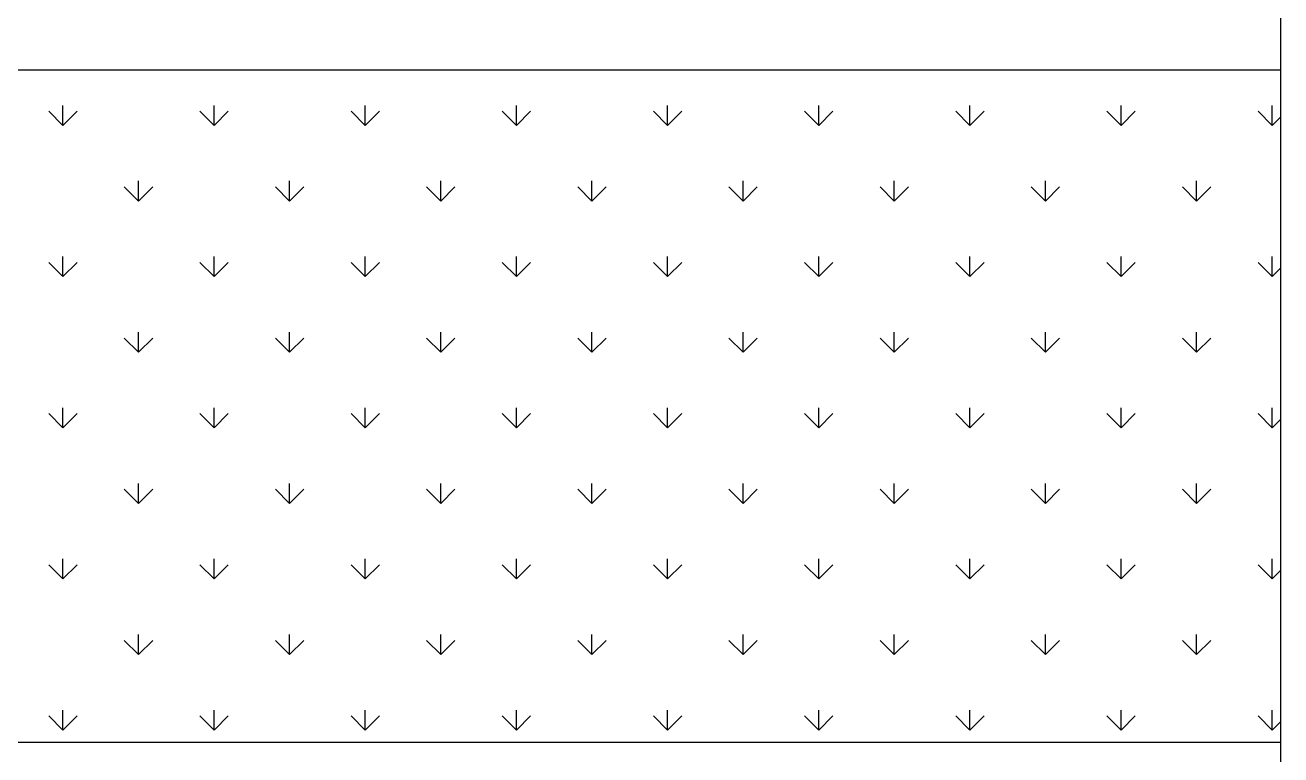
# Model space of a CAD drawing. Header units: inches. Extents: x -580 to 220, y 1335 to 2135.
# Drawn here: x -15.9 to 46.8, y 1999.4 to 2035.8 of the extents above; entities that cross this region are included whole.
import ezdxf

# ---------------------------------------------------------------- set-up
doc = ezdxf.new("R2010")
doc.units = ezdxf.units.IN
doc.header["$MEASUREMENT"] = 0
for name, color, linetype in [('Corte exterior', 7, 'Continuous'), ('Grabado linea bajo', 7, 'Continuous'), ('grabado linea intenso', 7, 'Continuous'), ('grabado linea medio', 7, 'Continuous')]:
    doc.layers.add(name, color=color, linetype=linetype)

# ---------------------------------------------------------------- blocks, each defined once
blk = doc.blocks.new('block 3')
at = {"layer": 'Corte exterior', "color": 1, "lineweight": 25}
blk.add_lwpolyline([(-553.238, 1812.995), (46.762, 1812.995), (46.762, 2112.995), (-553.238, 2112.995), (-553.238, 1812.995)], dxfattribs=at)
blk = doc.blocks.new('block 15')
at = {"layer": 'grabado linea intenso', "color": 2, "lineweight": 25}
blk.add_open_spline([(46.762, 2033.546), (46.762, 2033.546), (-202.238, 2033.546), (-202.238, 2033.546), (-207.761, 2033.546), (-212.238, 2029.069), (-212.238, 2023.546), (-212.238, 2023.546), (-212.238, 1923.546), (-212.238, 1923.546), (-212.238, 1918.023), (-207.761, 1913.546), (-202.238, 1913.546), (-202.238, 1913.546), (46.762, 1913.546), (46.762, 1913.546)], degree=3, knots=[0, 0, 0, 0, 1, 1, 1, 2, 2, 2, 3, 3, 3, 4, 4, 4, 5, 5, 5, 5], dxfattribs=at)
blk = doc.blocks.new('block 20')
at = {"layer": 'grabado linea medio', "color": 3, "lineweight": 25}
blk.add_lwpolyline([(-54.776, 2033.546), (-54.776, 2000.014), (46.762, 2000.014)], dxfattribs=at)
blk = doc.blocks.new('block 578')
at = {"layer": 'Grabado linea bajo', "color": 4, "lineweight": 25}
blk.add_lwpolyline([(-14.018, 2000.617), (-14.018, 2001.617)], dxfattribs=at)
blk = doc.blocks.new('block 579')
at = {"layer": 'Grabado linea bajo', "color": 4, "lineweight": 25}
blk.add_lwpolyline([(-14.018, 2008.161), (-14.018, 2009.161)], dxfattribs=at)
blk = doc.blocks.new('block 580')
at = {"layer": 'Grabado linea bajo', "color": 4, "lineweight": 25}
blk.add_lwpolyline([(-14.018, 2015.704), (-14.018, 2016.704)], dxfattribs=at)
blk = doc.blocks.new('block 581')
at = {"layer": 'Grabado linea bajo', "color": 4, "lineweight": 25}
blk.add_lwpolyline([(-14.018, 2023.247), (-14.018, 2024.248)], dxfattribs=at)
blk = doc.blocks.new('block 582')
at = {"layer": 'Grabado linea bajo', "color": 4, "lineweight": 25}
blk.add_lwpolyline([(-14.018, 2030.791), (-14.018, 2031.791)], dxfattribs=at)
blk = doc.blocks.new('block 588')
at = {"layer": 'Grabado linea bajo', "color": 4, "lineweight": 25}
blk.add_lwpolyline([(-10.247, 2004.389), (-10.247, 2005.389)], dxfattribs=at)
blk = doc.blocks.new('block 589')
at = {"layer": 'Grabado linea bajo', "color": 4, "lineweight": 25}
blk.add_lwpolyline([(-10.247, 2011.932), (-10.247, 2012.932)], dxfattribs=at)
blk = doc.blocks.new('block 590')
at = {"layer": 'Grabado linea bajo', "color": 4, "lineweight": 25}
blk.add_lwpolyline([(-10.247, 2019.476), (-10.247, 2020.476)], dxfattribs=at)
blk = doc.blocks.new('block 591')
at = {"layer": 'Grabado linea bajo', "color": 4, "lineweight": 25}
blk.add_lwpolyline([(-10.247, 2027.019), (-10.247, 2028.019)], dxfattribs=at)
blk = doc.blocks.new('block 596')
at = {"layer": 'Grabado linea bajo', "color": 4, "lineweight": 25}
blk.add_lwpolyline([(-6.475, 2000.617), (-6.475, 2001.617)], dxfattribs=at)
blk = doc.blocks.new('block 597')
at = {"layer": 'Grabado linea bajo', "color": 4, "lineweight": 25}
blk.add_lwpolyline([(-6.475, 2008.161), (-6.475, 2009.161)], dxfattribs=at)
blk = doc.blocks.new('block 598')
at = {"layer": 'Grabado linea bajo', "color": 4, "lineweight": 25}
blk.add_lwpolyline([(-6.475, 2015.704), (-6.475, 2016.704)], dxfattribs=at)
blk = doc.blocks.new('block 599')
at = {"layer": 'Grabado linea bajo', "color": 4, "lineweight": 25}
blk.add_lwpolyline([(-6.475, 2023.247), (-6.475, 2024.248)], dxfattribs=at)
blk = doc.blocks.new('block 600')
at = {"layer": 'Grabado linea bajo', "color": 4, "lineweight": 25}
blk.add_lwpolyline([(-6.475, 2030.791), (-6.475, 2031.791)], dxfattribs=at)
blk = doc.blocks.new('block 606')
at = {"layer": 'Grabado linea bajo', "color": 4, "lineweight": 25}
blk.add_lwpolyline([(-2.703, 2004.389), (-2.703, 2005.389)], dxfattribs=at)
blk = doc.blocks.new('block 607')
at = {"layer": 'Grabado linea bajo', "color": 4, "lineweight": 25}
blk.add_lwpolyline([(-2.703, 2011.932), (-2.703, 2012.932)], dxfattribs=at)
blk = doc.blocks.new('block 608')
at = {"layer": 'Grabado linea bajo', "color": 4, "lineweight": 25}
blk.add_lwpolyline([(-2.703, 2019.476), (-2.703, 2020.476)], dxfattribs=at)
blk = doc.blocks.new('block 609')
at = {"layer": 'Grabado linea bajo', "color": 4, "lineweight": 25}
blk.add_lwpolyline([(-2.703, 2027.019), (-2.703, 2028.019)], dxfattribs=at)
blk = doc.blocks.new('block 614')
at = {"layer": 'Grabado linea bajo', "color": 4, "lineweight": 25}
blk.add_lwpolyline([(1.068, 2000.617), (1.068, 2001.617)], dxfattribs=at)
blk = doc.blocks.new('block 615')
at = {"layer": 'Grabado linea bajo', "color": 4, "lineweight": 25}
blk.add_lwpolyline([(1.068, 2008.161), (1.068, 2009.161)], dxfattribs=at)
blk = doc.blocks.new('block 616')
at = {"layer": 'Grabado linea bajo', "color": 4, "lineweight": 25}
blk.add_lwpolyline([(1.068, 2015.704), (1.068, 2016.704)], dxfattribs=at)
blk = doc.blocks.new('block 617')
at = {"layer": 'Grabado linea bajo', "color": 4, "lineweight": 25}
blk.add_lwpolyline([(1.068, 2023.247), (1.068, 2024.248)], dxfattribs=at)
blk = doc.blocks.new('block 618')
at = {"layer": 'Grabado linea bajo', "color": 4, "lineweight": 25}
blk.add_lwpolyline([(1.068, 2030.791), (1.068, 2031.791)], dxfattribs=at)
blk = doc.blocks.new('block 624')
at = {"layer": 'Grabado linea bajo', "color": 4, "lineweight": 25}
blk.add_lwpolyline([(4.84, 2004.389), (4.84, 2005.389)], dxfattribs=at)
blk = doc.blocks.new('block 625')
at = {"layer": 'Grabado linea bajo', "color": 4, "lineweight": 25}
blk.add_lwpolyline([(4.84, 2011.932), (4.84, 2012.932)], dxfattribs=at)
blk = doc.blocks.new('block 626')
at = {"layer": 'Grabado linea bajo', "color": 4, "lineweight": 25}
blk.add_lwpolyline([(4.84, 2019.476), (4.84, 2020.476)], dxfattribs=at)
blk = doc.blocks.new('block 627')
at = {"layer": 'Grabado linea bajo', "color": 4, "lineweight": 25}
blk.add_lwpolyline([(4.84, 2027.019), (4.84, 2028.019)], dxfattribs=at)
blk = doc.blocks.new('block 632')
at = {"layer": 'Grabado linea bajo', "color": 4, "lineweight": 25}
blk.add_lwpolyline([(8.612, 2000.617), (8.612, 2001.617)], dxfattribs=at)
blk = doc.blocks.new('block 633')
at = {"layer": 'Grabado linea bajo', "color": 4, "lineweight": 25}
blk.add_lwpolyline([(8.612, 2008.161), (8.612, 2009.161)], dxfattribs=at)
blk = doc.blocks.new('block 634')
at = {"layer": 'Grabado linea bajo', "color": 4, "lineweight": 25}
blk.add_lwpolyline([(8.612, 2015.704), (8.612, 2016.704)], dxfattribs=at)
blk = doc.blocks.new('block 635')
at = {"layer": 'Grabado linea bajo', "color": 4, "lineweight": 25}
blk.add_lwpolyline([(8.612, 2023.247), (8.612, 2024.248)], dxfattribs=at)
blk = doc.blocks.new('block 636')
at = {"layer": 'Grabado linea bajo', "color": 4, "lineweight": 25}
blk.add_lwpolyline([(8.612, 2030.791), (8.612, 2031.791)], dxfattribs=at)
blk = doc.blocks.new('block 642')
at = {"layer": 'Grabado linea bajo', "color": 4, "lineweight": 25}
blk.add_lwpolyline([(12.384, 2004.389), (12.384, 2005.389)], dxfattribs=at)
blk = doc.blocks.new('block 643')
at = {"layer": 'Grabado linea bajo', "color": 4, "lineweight": 25}
blk.add_lwpolyline([(12.384, 2011.932), (12.384, 2012.932)], dxfattribs=at)
blk = doc.blocks.new('block 644')
at = {"layer": 'Grabado linea bajo', "color": 4, "lineweight": 25}
blk.add_lwpolyline([(12.384, 2019.476), (12.384, 2020.476)], dxfattribs=at)
blk = doc.blocks.new('block 645')
at = {"layer": 'Grabado linea bajo', "color": 4, "lineweight": 25}
blk.add_lwpolyline([(12.384, 2027.019), (12.384, 2028.019)], dxfattribs=at)
blk = doc.blocks.new('block 650')
at = {"layer": 'Grabado linea bajo', "color": 4, "lineweight": 25}
blk.add_lwpolyline([(16.155, 2000.617), (16.155, 2001.617)], dxfattribs=at)
blk = doc.blocks.new('block 651')
at = {"layer": 'Grabado linea bajo', "color": 4, "lineweight": 25}
blk.add_lwpolyline([(16.155, 2008.161), (16.155, 2009.161)], dxfattribs=at)
blk = doc.blocks.new('block 652')
at = {"layer": 'Grabado linea bajo', "color": 4, "lineweight": 25}
blk.add_lwpolyline([(16.155, 2015.704), (16.155, 2016.704)], dxfattribs=at)
blk = doc.blocks.new('block 653')
at = {"layer": 'Grabado linea bajo', "color": 4, "lineweight": 25}
blk.add_lwpolyline([(16.155, 2023.247), (16.155, 2024.248)], dxfattribs=at)
blk = doc.blocks.new('block 654')
at = {"layer": 'Grabado linea bajo', "color": 4, "lineweight": 25}
blk.add_lwpolyline([(16.155, 2030.791), (16.155, 2031.791)], dxfattribs=at)
blk = doc.blocks.new('block 660')
at = {"layer": 'Grabado linea bajo', "color": 4, "lineweight": 25}
blk.add_lwpolyline([(19.927, 2004.389), (19.927, 2005.389)], dxfattribs=at)
blk = doc.blocks.new('block 661')
at = {"layer": 'Grabado linea bajo', "color": 4, "lineweight": 25}
blk.add_lwpolyline([(19.927, 2011.932), (19.927, 2012.932)], dxfattribs=at)
blk = doc.blocks.new('block 662')
at = {"layer": 'Grabado linea bajo', "color": 4, "lineweight": 25}
blk.add_lwpolyline([(19.927, 2019.476), (19.927, 2020.476)], dxfattribs=at)
blk = doc.blocks.new('block 663')
at = {"layer": 'Grabado linea bajo', "color": 4, "lineweight": 25}
blk.add_lwpolyline([(19.927, 2027.019), (19.927, 2028.019)], dxfattribs=at)
blk = doc.blocks.new('block 668')
at = {"layer": 'Grabado linea bajo', "color": 4, "lineweight": 25}
blk.add_lwpolyline([(23.699, 2000.617), (23.699, 2001.617)], dxfattribs=at)
blk = doc.blocks.new('block 669')
at = {"layer": 'Grabado linea bajo', "color": 4, "lineweight": 25}
blk.add_lwpolyline([(23.699, 2008.161), (23.699, 2009.161)], dxfattribs=at)
blk = doc.blocks.new('block 670')
at = {"layer": 'Grabado linea bajo', "color": 4, "lineweight": 25}
blk.add_lwpolyline([(23.699, 2015.704), (23.699, 2016.704)], dxfattribs=at)
blk = doc.blocks.new('block 671')
at = {"layer": 'Grabado linea bajo', "color": 4, "lineweight": 25}
blk.add_lwpolyline([(23.699, 2023.247), (23.699, 2024.248)], dxfattribs=at)
blk = doc.blocks.new('block 672')
at = {"layer": 'Grabado linea bajo', "color": 4, "lineweight": 25}
blk.add_lwpolyline([(23.699, 2030.791), (23.699, 2031.791)], dxfattribs=at)
blk = doc.blocks.new('block 678')
at = {"layer": 'Grabado linea bajo', "color": 4, "lineweight": 25}
blk.add_lwpolyline([(27.47, 2004.389), (27.47, 2005.389)], dxfattribs=at)
blk = doc.blocks.new('block 679')
at = {"layer": 'Grabado linea bajo', "color": 4, "lineweight": 25}
blk.add_lwpolyline([(27.47, 2011.932), (27.47, 2012.932)], dxfattribs=at)
blk = doc.blocks.new('block 680')
at = {"layer": 'Grabado linea bajo', "color": 4, "lineweight": 25}
blk.add_lwpolyline([(27.47, 2019.476), (27.47, 2020.476)], dxfattribs=at)
blk = doc.blocks.new('block 681')
at = {"layer": 'Grabado linea bajo', "color": 4, "lineweight": 25}
blk.add_lwpolyline([(27.47, 2027.019), (27.47, 2028.019)], dxfattribs=at)
blk = doc.blocks.new('block 686')
at = {"layer": 'Grabado linea bajo', "color": 4, "lineweight": 25}
blk.add_lwpolyline([(31.242, 2000.617), (31.242, 2001.617)], dxfattribs=at)
blk = doc.blocks.new('block 687')
at = {"layer": 'Grabado linea bajo', "color": 4, "lineweight": 25}
blk.add_lwpolyline([(31.242, 2008.161), (31.242, 2009.161)], dxfattribs=at)
blk = doc.blocks.new('block 688')
at = {"layer": 'Grabado linea bajo', "color": 4, "lineweight": 25}
blk.add_lwpolyline([(31.242, 2015.704), (31.242, 2016.704)], dxfattribs=at)
blk = doc.blocks.new('block 689')
at = {"layer": 'Grabado linea bajo', "color": 4, "lineweight": 25}
blk.add_lwpolyline([(31.242, 2023.247), (31.242, 2024.248)], dxfattribs=at)
blk = doc.blocks.new('block 690')
at = {"layer": 'Grabado linea bajo', "color": 4, "lineweight": 25}
blk.add_lwpolyline([(31.242, 2030.791), (31.242, 2031.791)], dxfattribs=at)
blk = doc.blocks.new('block 696')
at = {"layer": 'Grabado linea bajo', "color": 4, "lineweight": 25}
blk.add_lwpolyline([(35.014, 2004.389), (35.014, 2005.389)], dxfattribs=at)
blk = doc.blocks.new('block 697')
at = {"layer": 'Grabado linea bajo', "color": 4, "lineweight": 25}
blk.add_lwpolyline([(35.014, 2011.932), (35.014, 2012.932)], dxfattribs=at)
blk = doc.blocks.new('block 698')
at = {"layer": 'Grabado linea bajo', "color": 4, "lineweight": 25}
blk.add_lwpolyline([(35.014, 2019.476), (35.014, 2020.476)], dxfattribs=at)
blk = doc.blocks.new('block 699')
at = {"layer": 'Grabado linea bajo', "color": 4, "lineweight": 25}
blk.add_lwpolyline([(35.014, 2027.019), (35.014, 2028.019)], dxfattribs=at)
blk = doc.blocks.new('block 704')
at = {"layer": 'Grabado linea bajo', "color": 4, "lineweight": 25}
blk.add_lwpolyline([(38.786, 2000.617), (38.786, 2001.617)], dxfattribs=at)
blk = doc.blocks.new('block 705')
at = {"layer": 'Grabado linea bajo', "color": 4, "lineweight": 25}
blk.add_lwpolyline([(38.786, 2008.161), (38.786, 2009.161)], dxfattribs=at)
blk = doc.blocks.new('block 706')
at = {"layer": 'Grabado linea bajo', "color": 4, "lineweight": 25}
blk.add_lwpolyline([(38.786, 2015.704), (38.786, 2016.704)], dxfattribs=at)
blk = doc.blocks.new('block 707')
at = {"layer": 'Grabado linea bajo', "color": 4, "lineweight": 25}
blk.add_lwpolyline([(38.786, 2023.247), (38.786, 2024.248)], dxfattribs=at)
blk = doc.blocks.new('block 708')
at = {"layer": 'Grabado linea bajo', "color": 4, "lineweight": 25}
blk.add_lwpolyline([(38.786, 2030.791), (38.786, 2031.791)], dxfattribs=at)
blk = doc.blocks.new('block 714')
at = {"layer": 'Grabado linea bajo', "color": 4, "lineweight": 25}
blk.add_lwpolyline([(42.557, 2004.389), (42.557, 2005.389)], dxfattribs=at)
blk = doc.blocks.new('block 715')
at = {"layer": 'Grabado linea bajo', "color": 4, "lineweight": 25}
blk.add_lwpolyline([(42.557, 2011.932), (42.557, 2012.932)], dxfattribs=at)
blk = doc.blocks.new('block 716')
at = {"layer": 'Grabado linea bajo', "color": 4, "lineweight": 25}
blk.add_lwpolyline([(42.557, 2019.476), (42.557, 2020.476)], dxfattribs=at)
blk = doc.blocks.new('block 717')
at = {"layer": 'Grabado linea bajo', "color": 4, "lineweight": 25}
blk.add_lwpolyline([(42.557, 2027.019), (42.557, 2028.019)], dxfattribs=at)
blk = doc.blocks.new('block 722')
at = {"layer": 'Grabado linea bajo', "color": 4, "lineweight": 25}
blk.add_lwpolyline([(46.329, 2000.617), (46.329, 2001.617)], dxfattribs=at)
blk = doc.blocks.new('block 723')
at = {"layer": 'Grabado linea bajo', "color": 4, "lineweight": 25}
blk.add_lwpolyline([(46.329, 2008.161), (46.329, 2009.161)], dxfattribs=at)
blk = doc.blocks.new('block 724')
at = {"layer": 'Grabado linea bajo', "color": 4, "lineweight": 25}
blk.add_lwpolyline([(46.329, 2015.704), (46.329, 2016.704)], dxfattribs=at)
blk = doc.blocks.new('block 725')
at = {"layer": 'Grabado linea bajo', "color": 4, "lineweight": 25}
blk.add_lwpolyline([(46.329, 2023.247), (46.329, 2024.248)], dxfattribs=at)
blk = doc.blocks.new('block 726')
at = {"layer": 'Grabado linea bajo', "color": 4, "lineweight": 25}
blk.add_lwpolyline([(46.329, 2030.791), (46.329, 2031.791)], dxfattribs=at)
blk = doc.blocks.new('block 1229')
at = {"layer": 'Grabado linea bajo', "color": 4, "lineweight": 25}
blk.add_lwpolyline([(-14.018, 2030.791), (-13.311, 2031.498)], dxfattribs=at)
blk = doc.blocks.new('block 1236')
at = {"layer": 'Grabado linea bajo', "color": 4, "lineweight": 25}
blk.add_lwpolyline([(-14.018, 2023.247), (-13.311, 2023.955)], dxfattribs=at)
blk = doc.blocks.new('block 1237')
at = {"layer": 'Grabado linea bajo', "color": 4, "lineweight": 25}
blk.add_lwpolyline([(-10.247, 2027.019), (-9.539, 2027.726)], dxfattribs=at)
blk = doc.blocks.new('block 1238')
at = {"layer": 'Grabado linea bajo', "color": 4, "lineweight": 25}
blk.add_lwpolyline([(-6.475, 2030.791), (-5.768, 2031.498)], dxfattribs=at)
blk = doc.blocks.new('block 1243')
at = {"layer": 'Grabado linea bajo', "color": 4, "lineweight": 25}
blk.add_lwpolyline([(-14.018, 2015.704), (-13.311, 2016.411)], dxfattribs=at)
blk = doc.blocks.new('block 1244')
at = {"layer": 'Grabado linea bajo', "color": 4, "lineweight": 25}
blk.add_lwpolyline([(-10.247, 2019.476), (-9.539, 2020.183)], dxfattribs=at)
blk = doc.blocks.new('block 1245')
at = {"layer": 'Grabado linea bajo', "color": 4, "lineweight": 25}
blk.add_lwpolyline([(-6.475, 2023.247), (-5.768, 2023.955)], dxfattribs=at)
blk = doc.blocks.new('block 1246')
at = {"layer": 'Grabado linea bajo', "color": 4, "lineweight": 25}
blk.add_lwpolyline([(-2.703, 2027.019), (-1.996, 2027.726)], dxfattribs=at)
blk = doc.blocks.new('block 1247')
at = {"layer": 'Grabado linea bajo', "color": 4, "lineweight": 25}
blk.add_lwpolyline([(1.068, 2030.791), (1.776, 2031.498)], dxfattribs=at)
blk = doc.blocks.new('block 1250')
at = {"layer": 'Grabado linea bajo', "color": 4, "lineweight": 25}
blk.add_lwpolyline([(-14.018, 2008.161), (-13.311, 2008.868)], dxfattribs=at)
blk = doc.blocks.new('block 1251')
at = {"layer": 'Grabado linea bajo', "color": 4, "lineweight": 25}
blk.add_lwpolyline([(-10.247, 2011.932), (-9.539, 2012.639)], dxfattribs=at)
blk = doc.blocks.new('block 1252')
at = {"layer": 'Grabado linea bajo', "color": 4, "lineweight": 25}
blk.add_lwpolyline([(-6.475, 2015.704), (-5.768, 2016.411)], dxfattribs=at)
blk = doc.blocks.new('block 1253')
at = {"layer": 'Grabado linea bajo', "color": 4, "lineweight": 25}
blk.add_lwpolyline([(-2.703, 2019.476), (-1.996, 2020.183)], dxfattribs=at)
blk = doc.blocks.new('block 1254')
at = {"layer": 'Grabado linea bajo', "color": 4, "lineweight": 25}
blk.add_lwpolyline([(1.068, 2023.247), (1.776, 2023.955)], dxfattribs=at)
blk = doc.blocks.new('block 1255')
at = {"layer": 'Grabado linea bajo', "color": 4, "lineweight": 25}
blk.add_lwpolyline([(4.84, 2027.019), (5.547, 2027.726)], dxfattribs=at)
blk = doc.blocks.new('block 1256')
at = {"layer": 'Grabado linea bajo', "color": 4, "lineweight": 25}
blk.add_lwpolyline([(8.612, 2030.791), (9.319, 2031.498)], dxfattribs=at)
blk = doc.blocks.new('block 1257')
at = {"layer": 'Grabado linea bajo', "color": 4, "lineweight": 25}
blk.add_lwpolyline([(-14.018, 2000.617), (-13.311, 2001.324)], dxfattribs=at)
blk = doc.blocks.new('block 1258')
at = {"layer": 'Grabado linea bajo', "color": 4, "lineweight": 25}
blk.add_lwpolyline([(-10.247, 2004.389), (-9.539, 2005.096)], dxfattribs=at)
blk = doc.blocks.new('block 1259')
at = {"layer": 'Grabado linea bajo', "color": 4, "lineweight": 25}
blk.add_lwpolyline([(-6.475, 2008.161), (-5.768, 2008.868)], dxfattribs=at)
blk = doc.blocks.new('block 1260')
at = {"layer": 'Grabado linea bajo', "color": 4, "lineweight": 25}
blk.add_lwpolyline([(-2.703, 2011.932), (-1.996, 2012.639)], dxfattribs=at)
blk = doc.blocks.new('block 1261')
at = {"layer": 'Grabado linea bajo', "color": 4, "lineweight": 25}
blk.add_lwpolyline([(1.068, 2015.704), (1.776, 2016.411)], dxfattribs=at)
blk = doc.blocks.new('block 1262')
at = {"layer": 'Grabado linea bajo', "color": 4, "lineweight": 25}
blk.add_lwpolyline([(4.84, 2019.476), (5.547, 2020.183)], dxfattribs=at)
blk = doc.blocks.new('block 1263')
at = {"layer": 'Grabado linea bajo', "color": 4, "lineweight": 25}
blk.add_lwpolyline([(8.612, 2023.247), (9.319, 2023.955)], dxfattribs=at)
blk = doc.blocks.new('block 1264')
at = {"layer": 'Grabado linea bajo', "color": 4, "lineweight": 25}
blk.add_lwpolyline([(12.384, 2027.019), (13.091, 2027.726)], dxfattribs=at)
blk = doc.blocks.new('block 1265')
at = {"layer": 'Grabado linea bajo', "color": 4, "lineweight": 25}
blk.add_lwpolyline([(16.155, 2030.791), (16.863, 2031.498)], dxfattribs=at)
blk = doc.blocks.new('block 1266')
at = {"layer": 'Grabado linea bajo', "color": 4, "lineweight": 25}
blk.add_lwpolyline([(-6.475, 2000.617), (-5.768, 2001.324)], dxfattribs=at)
blk = doc.blocks.new('block 1267')
at = {"layer": 'Grabado linea bajo', "color": 4, "lineweight": 25}
blk.add_lwpolyline([(-2.703, 2004.389), (-1.996, 2005.096)], dxfattribs=at)
blk = doc.blocks.new('block 1268')
at = {"layer": 'Grabado linea bajo', "color": 4, "lineweight": 25}
blk.add_lwpolyline([(1.068, 2008.161), (1.776, 2008.868)], dxfattribs=at)
blk = doc.blocks.new('block 1269')
at = {"layer": 'Grabado linea bajo', "color": 4, "lineweight": 25}
blk.add_lwpolyline([(4.84, 2011.932), (5.547, 2012.639)], dxfattribs=at)
blk = doc.blocks.new('block 1270')
at = {"layer": 'Grabado linea bajo', "color": 4, "lineweight": 25}
blk.add_lwpolyline([(8.612, 2015.704), (9.319, 2016.411)], dxfattribs=at)
blk = doc.blocks.new('block 1271')
at = {"layer": 'Grabado linea bajo', "color": 4, "lineweight": 25}
blk.add_lwpolyline([(12.384, 2019.476), (13.091, 2020.183)], dxfattribs=at)
blk = doc.blocks.new('block 1272')
at = {"layer": 'Grabado linea bajo', "color": 4, "lineweight": 25}
blk.add_lwpolyline([(16.155, 2023.247), (16.863, 2023.955)], dxfattribs=at)
blk = doc.blocks.new('block 1273')
at = {"layer": 'Grabado linea bajo', "color": 4, "lineweight": 25}
blk.add_lwpolyline([(19.927, 2027.019), (20.634, 2027.726)], dxfattribs=at)
blk = doc.blocks.new('block 1274')
at = {"layer": 'Grabado linea bajo', "color": 4, "lineweight": 25}
blk.add_lwpolyline([(23.699, 2030.791), (24.406, 2031.498)], dxfattribs=at)
blk = doc.blocks.new('block 1275')
at = {"layer": 'Grabado linea bajo', "color": 4, "lineweight": 25}
blk.add_lwpolyline([(1.068, 2000.617), (1.776, 2001.324)], dxfattribs=at)
blk = doc.blocks.new('block 1276')
at = {"layer": 'Grabado linea bajo', "color": 4, "lineweight": 25}
blk.add_lwpolyline([(4.84, 2004.389), (5.547, 2005.096)], dxfattribs=at)
blk = doc.blocks.new('block 1277')
at = {"layer": 'Grabado linea bajo', "color": 4, "lineweight": 25}
blk.add_lwpolyline([(8.612, 2008.161), (9.319, 2008.868)], dxfattribs=at)
blk = doc.blocks.new('block 1278')
at = {"layer": 'Grabado linea bajo', "color": 4, "lineweight": 25}
blk.add_lwpolyline([(12.384, 2011.932), (13.091, 2012.639)], dxfattribs=at)
blk = doc.blocks.new('block 1279')
at = {"layer": 'Grabado linea bajo', "color": 4, "lineweight": 25}
blk.add_lwpolyline([(16.155, 2015.704), (16.863, 2016.411)], dxfattribs=at)
blk = doc.blocks.new('block 1280')
at = {"layer": 'Grabado linea bajo', "color": 4, "lineweight": 25}
blk.add_lwpolyline([(19.927, 2019.476), (20.634, 2020.183)], dxfattribs=at)
blk = doc.blocks.new('block 1281')
at = {"layer": 'Grabado linea bajo', "color": 4, "lineweight": 25}
blk.add_lwpolyline([(23.699, 2023.247), (24.406, 2023.955)], dxfattribs=at)
blk = doc.blocks.new('block 1282')
at = {"layer": 'Grabado linea bajo', "color": 4, "lineweight": 25}
blk.add_lwpolyline([(27.47, 2027.019), (28.178, 2027.726)], dxfattribs=at)
blk = doc.blocks.new('block 1283')
at = {"layer": 'Grabado linea bajo', "color": 4, "lineweight": 25}
blk.add_lwpolyline([(31.242, 2030.791), (31.949, 2031.498)], dxfattribs=at)
blk = doc.blocks.new('block 1286')
at = {"layer": 'Grabado linea bajo', "color": 4, "lineweight": 25}
blk.add_lwpolyline([(8.612, 2000.617), (9.319, 2001.324)], dxfattribs=at)
blk = doc.blocks.new('block 1287')
at = {"layer": 'Grabado linea bajo', "color": 4, "lineweight": 25}
blk.add_lwpolyline([(12.384, 2004.389), (13.091, 2005.096)], dxfattribs=at)
blk = doc.blocks.new('block 1288')
at = {"layer": 'Grabado linea bajo', "color": 4, "lineweight": 25}
blk.add_lwpolyline([(16.155, 2008.161), (16.863, 2008.868)], dxfattribs=at)
blk = doc.blocks.new('block 1289')
at = {"layer": 'Grabado linea bajo', "color": 4, "lineweight": 25}
blk.add_lwpolyline([(19.927, 2011.932), (20.634, 2012.639)], dxfattribs=at)
blk = doc.blocks.new('block 1290')
at = {"layer": 'Grabado linea bajo', "color": 4, "lineweight": 25}
blk.add_lwpolyline([(23.699, 2015.704), (24.406, 2016.411)], dxfattribs=at)
blk = doc.blocks.new('block 1291')
at = {"layer": 'Grabado linea bajo', "color": 4, "lineweight": 25}
blk.add_lwpolyline([(27.47, 2019.476), (28.178, 2020.183)], dxfattribs=at)
blk = doc.blocks.new('block 1292')
at = {"layer": 'Grabado linea bajo', "color": 4, "lineweight": 25}
blk.add_lwpolyline([(31.242, 2023.247), (31.949, 2023.955)], dxfattribs=at)
blk = doc.blocks.new('block 1293')
at = {"layer": 'Grabado linea bajo', "color": 4, "lineweight": 25}
blk.add_lwpolyline([(35.014, 2027.019), (35.721, 2027.726)], dxfattribs=at)
blk = doc.blocks.new('block 1294')
at = {"layer": 'Grabado linea bajo', "color": 4, "lineweight": 25}
blk.add_lwpolyline([(38.786, 2030.791), (39.493, 2031.498)], dxfattribs=at)
blk = doc.blocks.new('block 1299')
at = {"layer": 'Grabado linea bajo', "color": 4, "lineweight": 25}
blk.add_lwpolyline([(16.155, 2000.617), (16.863, 2001.324)], dxfattribs=at)
blk = doc.blocks.new('block 1300')
at = {"layer": 'Grabado linea bajo', "color": 4, "lineweight": 25}
blk.add_lwpolyline([(19.927, 2004.389), (20.634, 2005.096)], dxfattribs=at)
blk = doc.blocks.new('block 1301')
at = {"layer": 'Grabado linea bajo', "color": 4, "lineweight": 25}
blk.add_lwpolyline([(23.699, 2008.161), (24.406, 2008.868)], dxfattribs=at)
blk = doc.blocks.new('block 1302')
at = {"layer": 'Grabado linea bajo', "color": 4, "lineweight": 25}
blk.add_lwpolyline([(27.47, 2011.932), (28.178, 2012.639)], dxfattribs=at)
blk = doc.blocks.new('block 1303')
at = {"layer": 'Grabado linea bajo', "color": 4, "lineweight": 25}
blk.add_lwpolyline([(31.242, 2015.704), (31.949, 2016.411)], dxfattribs=at)
blk = doc.blocks.new('block 1304')
at = {"layer": 'Grabado linea bajo', "color": 4, "lineweight": 25}
blk.add_lwpolyline([(35.014, 2019.476), (35.721, 2020.183)], dxfattribs=at)
blk = doc.blocks.new('block 1305')
at = {"layer": 'Grabado linea bajo', "color": 4, "lineweight": 25}
blk.add_lwpolyline([(38.786, 2023.247), (39.493, 2023.955)], dxfattribs=at)
blk = doc.blocks.new('block 1306')
at = {"layer": 'Grabado linea bajo', "color": 4, "lineweight": 25}
blk.add_lwpolyline([(42.557, 2027.019), (43.264, 2027.726)], dxfattribs=at)
blk = doc.blocks.new('block 1307')
at = {"layer": 'Grabado linea bajo', "color": 4, "lineweight": 25}
blk.add_lwpolyline([(46.329, 2030.791), (46.762, 2031.223)], dxfattribs=at)
blk = doc.blocks.new('block 1314')
at = {"layer": 'Grabado linea bajo', "color": 4, "lineweight": 25}
blk.add_lwpolyline([(23.699, 2000.617), (24.406, 2001.324)], dxfattribs=at)
blk = doc.blocks.new('block 1315')
at = {"layer": 'Grabado linea bajo', "color": 4, "lineweight": 25}
blk.add_lwpolyline([(27.47, 2004.389), (28.178, 2005.096)], dxfattribs=at)
blk = doc.blocks.new('block 1316')
at = {"layer": 'Grabado linea bajo', "color": 4, "lineweight": 25}
blk.add_lwpolyline([(31.242, 2008.161), (31.949, 2008.868)], dxfattribs=at)
blk = doc.blocks.new('block 1317')
at = {"layer": 'Grabado linea bajo', "color": 4, "lineweight": 25}
blk.add_lwpolyline([(35.014, 2011.932), (35.721, 2012.639)], dxfattribs=at)
blk = doc.blocks.new('block 1318')
at = {"layer": 'Grabado linea bajo', "color": 4, "lineweight": 25}
blk.add_lwpolyline([(38.786, 2015.704), (39.493, 2016.411)], dxfattribs=at)
blk = doc.blocks.new('block 1319')
at = {"layer": 'Grabado linea bajo', "color": 4, "lineweight": 25}
blk.add_lwpolyline([(42.557, 2019.476), (43.264, 2020.183)], dxfattribs=at)
blk = doc.blocks.new('block 1320')
at = {"layer": 'Grabado linea bajo', "color": 4, "lineweight": 25}
blk.add_lwpolyline([(46.329, 2023.247), (46.762, 2023.68)], dxfattribs=at)
blk = doc.blocks.new('block 1329')
at = {"layer": 'Grabado linea bajo', "color": 4, "lineweight": 25}
blk.add_lwpolyline([(31.242, 2000.617), (31.949, 2001.324)], dxfattribs=at)
blk = doc.blocks.new('block 1330')
at = {"layer": 'Grabado linea bajo', "color": 4, "lineweight": 25}
blk.add_lwpolyline([(35.014, 2004.389), (35.721, 2005.096)], dxfattribs=at)
blk = doc.blocks.new('block 1331')
at = {"layer": 'Grabado linea bajo', "color": 4, "lineweight": 25}
blk.add_lwpolyline([(38.786, 2008.161), (39.493, 2008.868)], dxfattribs=at)
blk = doc.blocks.new('block 1332')
at = {"layer": 'Grabado linea bajo', "color": 4, "lineweight": 25}
blk.add_lwpolyline([(42.557, 2011.932), (43.264, 2012.639)], dxfattribs=at)
blk = doc.blocks.new('block 1333')
at = {"layer": 'Grabado linea bajo', "color": 4, "lineweight": 25}
blk.add_lwpolyline([(46.329, 2015.704), (46.762, 2016.137)], dxfattribs=at)
blk = doc.blocks.new('block 1343')
at = {"layer": 'Grabado linea bajo', "color": 4, "lineweight": 25}
blk.add_lwpolyline([(38.786, 2000.617), (39.493, 2001.324)], dxfattribs=at)
blk = doc.blocks.new('block 1344')
at = {"layer": 'Grabado linea bajo', "color": 4, "lineweight": 25}
blk.add_lwpolyline([(42.557, 2004.389), (43.264, 2005.096)], dxfattribs=at)
blk = doc.blocks.new('block 1345')
at = {"layer": 'Grabado linea bajo', "color": 4, "lineweight": 25}
blk.add_lwpolyline([(46.329, 2008.161), (46.762, 2008.593)], dxfattribs=at)
blk = doc.blocks.new('block 1355')
at = {"layer": 'Grabado linea bajo', "color": 4, "lineweight": 25}
blk.add_lwpolyline([(46.329, 2000.617), (46.762, 2001.05)], dxfattribs=at)
blk = doc.blocks.new('block 2053')
at = {"layer": 'Grabado linea bajo', "color": 4, "lineweight": 25}
blk.add_lwpolyline([(-14.018, 2000.617), (-14.726, 2001.324)], dxfattribs=at)
blk = doc.blocks.new('block 2062')
at = {"layer": 'Grabado linea bajo', "color": 4, "lineweight": 25}
blk.add_lwpolyline([(-6.475, 2000.617), (-7.182, 2001.324)], dxfattribs=at)
blk = doc.blocks.new('block 2063')
at = {"layer": 'Grabado linea bajo', "color": 4, "lineweight": 25}
blk.add_lwpolyline([(-10.247, 2004.389), (-10.954, 2005.096)], dxfattribs=at)
blk = doc.blocks.new('block 2064')
at = {"layer": 'Grabado linea bajo', "color": 4, "lineweight": 25}
blk.add_lwpolyline([(-14.018, 2008.161), (-14.726, 2008.868)], dxfattribs=at)
blk = doc.blocks.new('block 2071')
at = {"layer": 'Grabado linea bajo', "color": 4, "lineweight": 25}
blk.add_lwpolyline([(1.068, 2000.617), (0.361, 2001.324)], dxfattribs=at)
blk = doc.blocks.new('block 2072')
at = {"layer": 'Grabado linea bajo', "color": 4, "lineweight": 25}
blk.add_lwpolyline([(-2.703, 2004.389), (-3.41, 2005.096)], dxfattribs=at)
blk = doc.blocks.new('block 2073')
at = {"layer": 'Grabado linea bajo', "color": 4, "lineweight": 25}
blk.add_lwpolyline([(-6.475, 2008.161), (-7.182, 2008.868)], dxfattribs=at)
blk = doc.blocks.new('block 2074')
at = {"layer": 'Grabado linea bajo', "color": 4, "lineweight": 25}
blk.add_lwpolyline([(-10.247, 2011.932), (-10.954, 2012.639)], dxfattribs=at)
blk = doc.blocks.new('block 2075')
at = {"layer": 'Grabado linea bajo', "color": 4, "lineweight": 25}
blk.add_lwpolyline([(-14.018, 2015.704), (-14.726, 2016.411)], dxfattribs=at)
blk = doc.blocks.new('block 2080')
at = {"layer": 'Grabado linea bajo', "color": 4, "lineweight": 25}
blk.add_lwpolyline([(8.612, 2000.617), (7.905, 2001.324)], dxfattribs=at)
blk = doc.blocks.new('block 2081')
at = {"layer": 'Grabado linea bajo', "color": 4, "lineweight": 25}
blk.add_lwpolyline([(4.84, 2004.389), (4.133, 2005.096)], dxfattribs=at)
blk = doc.blocks.new('block 2082')
at = {"layer": 'Grabado linea bajo', "color": 4, "lineweight": 25}
blk.add_lwpolyline([(1.068, 2008.161), (0.361, 2008.868)], dxfattribs=at)
blk = doc.blocks.new('block 2083')
at = {"layer": 'Grabado linea bajo', "color": 4, "lineweight": 25}
blk.add_lwpolyline([(-2.703, 2011.932), (-3.41, 2012.639)], dxfattribs=at)
blk = doc.blocks.new('block 2084')
at = {"layer": 'Grabado linea bajo', "color": 4, "lineweight": 25}
blk.add_lwpolyline([(-6.475, 2015.704), (-7.182, 2016.411)], dxfattribs=at)
blk = doc.blocks.new('block 2085')
at = {"layer": 'Grabado linea bajo', "color": 4, "lineweight": 25}
blk.add_lwpolyline([(-10.247, 2019.476), (-10.954, 2020.183)], dxfattribs=at)
blk = doc.blocks.new('block 2086')
at = {"layer": 'Grabado linea bajo', "color": 4, "lineweight": 25}
blk.add_lwpolyline([(-14.018, 2023.247), (-14.726, 2023.955)], dxfattribs=at)
blk = doc.blocks.new('block 2089')
at = {"layer": 'Grabado linea bajo', "color": 4, "lineweight": 25}
blk.add_lwpolyline([(16.155, 2000.617), (15.448, 2001.324)], dxfattribs=at)
blk = doc.blocks.new('block 2090')
at = {"layer": 'Grabado linea bajo', "color": 4, "lineweight": 25}
blk.add_lwpolyline([(12.384, 2004.389), (11.676, 2005.096)], dxfattribs=at)
blk = doc.blocks.new('block 2091')
at = {"layer": 'Grabado linea bajo', "color": 4, "lineweight": 25}
blk.add_lwpolyline([(8.612, 2008.161), (7.905, 2008.868)], dxfattribs=at)
blk = doc.blocks.new('block 2092')
at = {"layer": 'Grabado linea bajo', "color": 4, "lineweight": 25}
blk.add_lwpolyline([(4.84, 2011.932), (4.133, 2012.639)], dxfattribs=at)
blk = doc.blocks.new('block 2093')
at = {"layer": 'Grabado linea bajo', "color": 4, "lineweight": 25}
blk.add_lwpolyline([(1.068, 2015.704), (0.361, 2016.411)], dxfattribs=at)
blk = doc.blocks.new('block 2094')
at = {"layer": 'Grabado linea bajo', "color": 4, "lineweight": 25}
blk.add_lwpolyline([(-2.703, 2019.476), (-3.41, 2020.183)], dxfattribs=at)
blk = doc.blocks.new('block 2095')
at = {"layer": 'Grabado linea bajo', "color": 4, "lineweight": 25}
blk.add_lwpolyline([(-6.475, 2023.247), (-7.182, 2023.955)], dxfattribs=at)
blk = doc.blocks.new('block 2096')
at = {"layer": 'Grabado linea bajo', "color": 4, "lineweight": 25}
blk.add_lwpolyline([(-10.247, 2027.019), (-10.954, 2027.726)], dxfattribs=at)
blk = doc.blocks.new('block 2097')
at = {"layer": 'Grabado linea bajo', "color": 4, "lineweight": 25}
blk.add_lwpolyline([(-14.018, 2030.791), (-14.726, 2031.498)], dxfattribs=at)
blk = doc.blocks.new('block 2098')
at = {"layer": 'Grabado linea bajo', "color": 4, "lineweight": 25}
blk.add_lwpolyline([(23.699, 2000.617), (22.992, 2001.324)], dxfattribs=at)
blk = doc.blocks.new('block 2099')
at = {"layer": 'Grabado linea bajo', "color": 4, "lineweight": 25}
blk.add_lwpolyline([(19.927, 2004.389), (19.22, 2005.096)], dxfattribs=at)
blk = doc.blocks.new('block 2100')
at = {"layer": 'Grabado linea bajo', "color": 4, "lineweight": 25}
blk.add_lwpolyline([(16.155, 2008.161), (15.448, 2008.868)], dxfattribs=at)
blk = doc.blocks.new('block 2101')
at = {"layer": 'Grabado linea bajo', "color": 4, "lineweight": 25}
blk.add_lwpolyline([(12.384, 2011.932), (11.676, 2012.639)], dxfattribs=at)
blk = doc.blocks.new('block 2102')
at = {"layer": 'Grabado linea bajo', "color": 4, "lineweight": 25}
blk.add_lwpolyline([(8.612, 2015.704), (7.905, 2016.411)], dxfattribs=at)
blk = doc.blocks.new('block 2103')
at = {"layer": 'Grabado linea bajo', "color": 4, "lineweight": 25}
blk.add_lwpolyline([(4.84, 2019.476), (4.133, 2020.183)], dxfattribs=at)
blk = doc.blocks.new('block 2104')
at = {"layer": 'Grabado linea bajo', "color": 4, "lineweight": 25}
blk.add_lwpolyline([(1.068, 2023.247), (0.361, 2023.955)], dxfattribs=at)
blk = doc.blocks.new('block 2105')
at = {"layer": 'Grabado linea bajo', "color": 4, "lineweight": 25}
blk.add_lwpolyline([(-2.703, 2027.019), (-3.41, 2027.726)], dxfattribs=at)
blk = doc.blocks.new('block 2106')
at = {"layer": 'Grabado linea bajo', "color": 4, "lineweight": 25}
blk.add_lwpolyline([(-6.475, 2030.791), (-7.182, 2031.498)], dxfattribs=at)
blk = doc.blocks.new('block 2107')
at = {"layer": 'Grabado linea bajo', "color": 4, "lineweight": 25}
blk.add_lwpolyline([(31.242, 2000.617), (30.535, 2001.324)], dxfattribs=at)
blk = doc.blocks.new('block 2108')
at = {"layer": 'Grabado linea bajo', "color": 4, "lineweight": 25}
blk.add_lwpolyline([(27.47, 2004.389), (26.763, 2005.096)], dxfattribs=at)
blk = doc.blocks.new('block 2109')
at = {"layer": 'Grabado linea bajo', "color": 4, "lineweight": 25}
blk.add_lwpolyline([(23.699, 2008.161), (22.992, 2008.868)], dxfattribs=at)
blk = doc.blocks.new('block 2110')
at = {"layer": 'Grabado linea bajo', "color": 4, "lineweight": 25}
blk.add_lwpolyline([(19.927, 2011.932), (19.22, 2012.639)], dxfattribs=at)
blk = doc.blocks.new('block 2111')
at = {"layer": 'Grabado linea bajo', "color": 4, "lineweight": 25}
blk.add_lwpolyline([(16.155, 2015.704), (15.448, 2016.411)], dxfattribs=at)
blk = doc.blocks.new('block 2112')
at = {"layer": 'Grabado linea bajo', "color": 4, "lineweight": 25}
blk.add_lwpolyline([(12.384, 2019.476), (11.676, 2020.183)], dxfattribs=at)
blk = doc.blocks.new('block 2113')
at = {"layer": 'Grabado linea bajo', "color": 4, "lineweight": 25}
blk.add_lwpolyline([(8.612, 2023.247), (7.905, 2023.955)], dxfattribs=at)
blk = doc.blocks.new('block 2114')
at = {"layer": 'Grabado linea bajo', "color": 4, "lineweight": 25}
blk.add_lwpolyline([(4.84, 2027.019), (4.133, 2027.726)], dxfattribs=at)
blk = doc.blocks.new('block 2115')
at = {"layer": 'Grabado linea bajo', "color": 4, "lineweight": 25}
blk.add_lwpolyline([(1.068, 2030.791), (0.361, 2031.498)], dxfattribs=at)
blk = doc.blocks.new('block 2116')
at = {"layer": 'Grabado linea bajo', "color": 4, "lineweight": 25}
blk.add_lwpolyline([(38.786, 2000.617), (38.078, 2001.324)], dxfattribs=at)
blk = doc.blocks.new('block 2117')
at = {"layer": 'Grabado linea bajo', "color": 4, "lineweight": 25}
blk.add_lwpolyline([(35.014, 2004.389), (34.307, 2005.096)], dxfattribs=at)
blk = doc.blocks.new('block 2118')
at = {"layer": 'Grabado linea bajo', "color": 4, "lineweight": 25}
blk.add_lwpolyline([(31.242, 2008.161), (30.535, 2008.868)], dxfattribs=at)
blk = doc.blocks.new('block 2119')
at = {"layer": 'Grabado linea bajo', "color": 4, "lineweight": 25}
blk.add_lwpolyline([(27.47, 2011.932), (26.763, 2012.639)], dxfattribs=at)
blk = doc.blocks.new('block 2120')
at = {"layer": 'Grabado linea bajo', "color": 4, "lineweight": 25}
blk.add_lwpolyline([(23.699, 2015.704), (22.992, 2016.411)], dxfattribs=at)
blk = doc.blocks.new('block 2121')
at = {"layer": 'Grabado linea bajo', "color": 4, "lineweight": 25}
blk.add_lwpolyline([(19.927, 2019.476), (19.22, 2020.183)], dxfattribs=at)
blk = doc.blocks.new('block 2122')
at = {"layer": 'Grabado linea bajo', "color": 4, "lineweight": 25}
blk.add_lwpolyline([(16.155, 2023.247), (15.448, 2023.955)], dxfattribs=at)
blk = doc.blocks.new('block 2123')
at = {"layer": 'Grabado linea bajo', "color": 4, "lineweight": 25}
blk.add_lwpolyline([(12.384, 2027.019), (11.676, 2027.726)], dxfattribs=at)
blk = doc.blocks.new('block 2124')
at = {"layer": 'Grabado linea bajo', "color": 4, "lineweight": 25}
blk.add_lwpolyline([(8.612, 2030.791), (7.905, 2031.498)], dxfattribs=at)
blk = doc.blocks.new('block 2125')
at = {"layer": 'Grabado linea bajo', "color": 4, "lineweight": 25}
blk.add_lwpolyline([(46.329, 2000.617), (45.622, 2001.324)], dxfattribs=at)
blk = doc.blocks.new('block 2126')
at = {"layer": 'Grabado linea bajo', "color": 4, "lineweight": 25}
blk.add_lwpolyline([(42.557, 2004.389), (41.85, 2005.096)], dxfattribs=at)
blk = doc.blocks.new('block 2127')
at = {"layer": 'Grabado linea bajo', "color": 4, "lineweight": 25}
blk.add_lwpolyline([(38.786, 2008.161), (38.078, 2008.868)], dxfattribs=at)
blk = doc.blocks.new('block 2128')
at = {"layer": 'Grabado linea bajo', "color": 4, "lineweight": 25}
blk.add_lwpolyline([(35.014, 2011.932), (34.307, 2012.639)], dxfattribs=at)
blk = doc.blocks.new('block 2129')
at = {"layer": 'Grabado linea bajo', "color": 4, "lineweight": 25}
blk.add_lwpolyline([(31.242, 2015.704), (30.535, 2016.411)], dxfattribs=at)
blk = doc.blocks.new('block 2130')
at = {"layer": 'Grabado linea bajo', "color": 4, "lineweight": 25}
blk.add_lwpolyline([(27.47, 2019.476), (26.763, 2020.183)], dxfattribs=at)
blk = doc.blocks.new('block 2131')
at = {"layer": 'Grabado linea bajo', "color": 4, "lineweight": 25}
blk.add_lwpolyline([(23.699, 2023.247), (22.992, 2023.955)], dxfattribs=at)
blk = doc.blocks.new('block 2132')
at = {"layer": 'Grabado linea bajo', "color": 4, "lineweight": 25}
blk.add_lwpolyline([(19.927, 2027.019), (19.22, 2027.726)], dxfattribs=at)
blk = doc.blocks.new('block 2133')
at = {"layer": 'Grabado linea bajo', "color": 4, "lineweight": 25}
blk.add_lwpolyline([(16.155, 2030.791), (15.448, 2031.498)], dxfattribs=at)
blk = doc.blocks.new('block 2134')
at = {"layer": 'Grabado linea bajo', "color": 4, "lineweight": 25}
blk.add_lwpolyline([(46.329, 2008.161), (45.622, 2008.868)], dxfattribs=at)
blk = doc.blocks.new('block 2135')
at = {"layer": 'Grabado linea bajo', "color": 4, "lineweight": 25}
blk.add_lwpolyline([(42.557, 2011.932), (41.85, 2012.639)], dxfattribs=at)
blk = doc.blocks.new('block 2136')
at = {"layer": 'Grabado linea bajo', "color": 4, "lineweight": 25}
blk.add_lwpolyline([(38.786, 2015.704), (38.078, 2016.411)], dxfattribs=at)
blk = doc.blocks.new('block 2137')
at = {"layer": 'Grabado linea bajo', "color": 4, "lineweight": 25}
blk.add_lwpolyline([(35.014, 2019.476), (34.307, 2020.183)], dxfattribs=at)
blk = doc.blocks.new('block 2138')
at = {"layer": 'Grabado linea bajo', "color": 4, "lineweight": 25}
blk.add_lwpolyline([(31.242, 2023.247), (30.535, 2023.955)], dxfattribs=at)
blk = doc.blocks.new('block 2139')
at = {"layer": 'Grabado linea bajo', "color": 4, "lineweight": 25}
blk.add_lwpolyline([(27.47, 2027.019), (26.763, 2027.726)], dxfattribs=at)
blk = doc.blocks.new('block 2140')
at = {"layer": 'Grabado linea bajo', "color": 4, "lineweight": 25}
blk.add_lwpolyline([(23.699, 2030.791), (22.992, 2031.498)], dxfattribs=at)
blk = doc.blocks.new('block 2141')
at = {"layer": 'Grabado linea bajo', "color": 4, "lineweight": 25}
blk.add_lwpolyline([(46.329, 2015.704), (45.622, 2016.411)], dxfattribs=at)
blk = doc.blocks.new('block 2142')
at = {"layer": 'Grabado linea bajo', "color": 4, "lineweight": 25}
blk.add_lwpolyline([(42.557, 2019.476), (41.85, 2020.183)], dxfattribs=at)
blk = doc.blocks.new('block 2143')
at = {"layer": 'Grabado linea bajo', "color": 4, "lineweight": 25}
blk.add_lwpolyline([(38.786, 2023.247), (38.078, 2023.955)], dxfattribs=at)
blk = doc.blocks.new('block 2144')
at = {"layer": 'Grabado linea bajo', "color": 4, "lineweight": 25}
blk.add_lwpolyline([(35.014, 2027.019), (34.307, 2027.726)], dxfattribs=at)
blk = doc.blocks.new('block 2145')
at = {"layer": 'Grabado linea bajo', "color": 4, "lineweight": 25}
blk.add_lwpolyline([(31.242, 2030.791), (30.535, 2031.498)], dxfattribs=at)
blk = doc.blocks.new('block 2146')
at = {"layer": 'Grabado linea bajo', "color": 4, "lineweight": 25}
blk.add_lwpolyline([(46.329, 2023.247), (45.622, 2023.955)], dxfattribs=at)
blk = doc.blocks.new('block 2147')
at = {"layer": 'Grabado linea bajo', "color": 4, "lineweight": 25}
blk.add_lwpolyline([(42.557, 2027.019), (41.85, 2027.726)], dxfattribs=at)
blk = doc.blocks.new('block 2148')
at = {"layer": 'Grabado linea bajo', "color": 4, "lineweight": 25}
blk.add_lwpolyline([(38.786, 2030.791), (38.078, 2031.498)], dxfattribs=at)
blk = doc.blocks.new('block 2149')
at = {"layer": 'Grabado linea bajo', "color": 4, "lineweight": 25}
blk.add_lwpolyline([(46.329, 2030.791), (45.622, 2031.498)], dxfattribs=at)

msp = doc.modelspace()

# ---------------------------------------------------------------- block references
at = {"layer": 'Corte exterior'}
msp.add_blockref('block 3', (0, 0), dxfattribs=at)
at = {"layer": 'Grabado linea bajo'}
for name in ['block 582', 'block 600', 'block 618', 'block 636', 'block 654', 'block 672', 'block 690', 'block 708', 'block 726', 'block 2097', 'block 1229', 'block 2106', 'block 1238', 'block 2115', 'block 1247', 'block 2124', 'block 1256', 'block 2133', 'block 1265', 'block 2140', 'block 1274', 'block 2145', 'block 1283', 'block 2148', 'block 1294', 'block 2149', 'block 1307', 'block 591', 'block 609', 'block 627', 'block 645', 'block 663', 'block 681', 'block 699', 'block 717', 'block 2096', 'block 1237', 'block 2105', 'block 1246', 'block 2114', 'block 1255', 'block 2123', 'block 1264', 'block 2132', 'block 1273', 'block 2139', 'block 1282', 'block 2144', 'block 1293', 'block 2147', 'block 1306', 'block 581', 'block 599', 'block 617', 'block 635', 'block 653', 'block 671', 'block 689', 'block 707', 'block 725', 'block 2086', 'block 1236', 'block 2095', 'block 1245', 'block 2104', 'block 1254', 'block 2113', 'block 1263', 'block 2122', 'block 1272', 'block 2131', 'block 1281', 'block 2138', 'block 1292', 'block 2143', 'block 1305', 'block 2146', 'block 1320', 'block 590', 'block 608', 'block 626', 'block 644', 'block 662', 'block 680', 'block 698', 'block 716', 'block 2085', 'block 1244', 'block 2094', 'block 1253', 'block 2103', 'block 1262', 'block 2112', 'block 1271', 'block 2121', 'block 1280', 'block 2130', 'block 1291', 'block 2137', 'block 1304', 'block 2142', 'block 1319', 'block 580', 'block 598', 'block 616', 'block 634', 'block 652', 'block 670', 'block 688', 'block 706', 'block 724', 'block 2075', 'block 1243', 'block 2084', 'block 1252', 'block 2093', 'block 1261', 'block 2102', 'block 1270', 'block 2111', 'block 1279', 'block 2120', 'block 1290', 'block 2129', 'block 1303', 'block 2136', 'block 1318', 'block 2141', 'block 1333', 'block 589', 'block 607', 'block 625', 'block 643', 'block 661', 'block 679', 'block 697', 'block 715', 'block 2074', 'block 1251', 'block 2083', 'block 1260', 'block 2092', 'block 1269', 'block 2101', 'block 1278', 'block 2110', 'block 1289', 'block 2119', 'block 1302', 'block 2128', 'block 1317', 'block 2135', 'block 1332', 'block 579', 'block 597', 'block 615', 'block 633', 'block 651', 'block 669', 'block 687', 'block 705', 'block 723', 'block 2064', 'block 1250', 'block 2073', 'block 1259', 'block 2082', 'block 1268', 'block 2091', 'block 1277', 'block 2100', 'block 1288', 'block 2109', 'block 1301', 'block 2118', 'block 1316', 'block 2127', 'block 1331', 'block 2134', 'block 1345', 'block 588', 'block 606', 'block 624', 'block 642', 'block 660', 'block 678', 'block 696', 'block 714', 'block 2063', 'block 1258', 'block 2072', 'block 1267', 'block 2081', 'block 1276', 'block 2090', 'block 1287', 'block 2099', 'block 1300', 'block 2108', 'block 1315', 'block 2117', 'block 1330', 'block 2126', 'block 1344', 'block 578', 'block 596', 'block 614', 'block 632', 'block 650', 'block 668', 'block 686', 'block 704', 'block 722', 'block 2053', 'block 1257', 'block 2062', 'block 1266', 'block 2071', 'block 1275', 'block 2080', 'block 1286', 'block 2089', 'block 1299', 'block 2098', 'block 1314', 'block 2107', 'block 1329', 'block 2116', 'block 1343', 'block 2125', 'block 1355']:
    msp.add_blockref(name, (0, 0), dxfattribs=at)
at = {"layer": 'grabado linea intenso'}
msp.add_blockref('block 15', (0, 0), dxfattribs=at)
at = {"layer": 'grabado linea medio'}
msp.add_blockref('block 20', (0, 0), dxfattribs=at)

doc.saveas('drawing.dxf')
